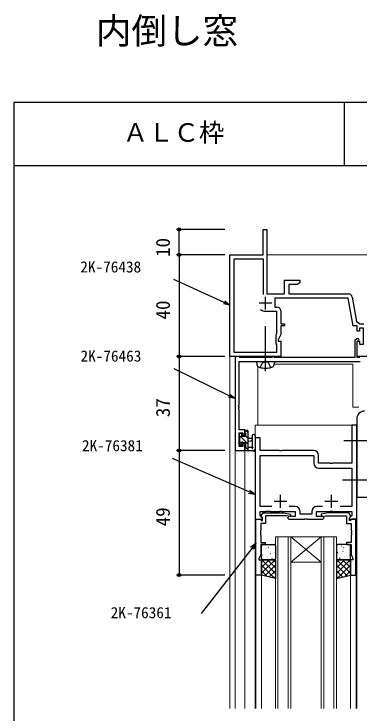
# Model space of a CAD drawing. Units: millimetres, scale not verified. Extents: x -438 to 438, y -344 to 341.
# Drawn here: x -437.5 to -301.7, y 65.7 to 341.2 of the extents above; entities that cross this region are included whole.
import ezdxf
from ezdxf.enums import TextEntityAlignment as Align

# ---------------------------------------------------------------- set-up
doc = ezdxf.new("R2010")
doc.units = ezdxf.units.MM
doc.header["$LTSCALE"] = 2
for name, color, linetype in [('0-1_USER1', 3, 'Continuous'), ('0-2_YKK_11', 7, 'Continuous'), ('0-4_YKK_13', 4, 'Continuous'), ('0-6_YKK_D', 6, 'Continuous'), ('0-7_YKK_ZWAK', 7, 'Continuous')]:
    doc.layers.add(name, color=color, linetype=linetype)
doc.layers.add('0-3_YKK_12', color=2, linetype='Continuous', lineweight=18)
doc.styles.add('ＭＳ ゴシック', font='')
doc.styles.get('ＭＳ ゴシック').set_extended_font_data('MS Gothic')

msp = doc.modelspace()

# ---------------------------------------------------------------- linework, layer by layer
at = {"layer": '0-2_YKK_11'}
for p, q in [((-338.5, 224.9), (-338.5, 229.9)), ((-336, 227.4), (-341, 227.4)), ((-332.602, 146.9), (-332.602, 151.9)), ((-312.602, 146.9), (-312.602, 151.9)), ((-335.102, 149.4), (-330.102, 149.4)), ((-315.102, 149.4), (-310.102, 149.4)), ((-326.872, 147.33), (-329.14, 147.33)), ((-316.063, 147.33), (-318.332, 147.33))]:
    msp.add_line(p, q, dxfattribs=at)
for points in [[(-332.5, 224.33), (-332.5, 219.2), (-331, 219.2), (-331, 218.4), (-332.5, 218.4), (-332.5, 215.045), (-333.5, 212.9), (-333.5, 212.4), (-332.5, 212.4), (-332.5, 206.4), (-352.5, 206.4), (-352.5, 246.4), (-339.5, 246.4), (-339.5, 256.4), (-338, 256.4), (-338, 231.03), (-331, 231.03), (-331, 236.4), (-325, 236.4), (-325, 235.4), (-326.091, 234.77), (-329.37, 234.77), (-329.37, 231.03), (-305.831, 231.03)], [(-338.5, 224.2), (-334.13, 224.2), (-334.13, 215.406), (-334.5, 214.612), (-334.5, 211.4), (-334.13, 211.03), (-334.13, 208.03), (-350.87, 208.03), (-350.87, 244.77), (-339.5, 244.77), (-339.5, 230.782)], [(-282.5, 206.4), (-302.5, 206.4), (-302.5, 212.4), (-301.5, 212.4), (-301.5, 211.2), (-299.9, 211.2), (-299.9, 217.6), (-301.5, 217.6), (-301.5, 216.4), (-302.5, 216.4), (-302.5, 218.4), (-304, 218.4), (-305.94, 229.4), (-334.8, 229.4), (-334.8, 225.83), (-334, 225.83)], [(-304.353, 229.79), (-302.662, 220.2), (-301.277, 219.23), (-299.77, 219.23)], [(-302.531, 213.4), (-303.3, 212.631), (-303.3, 206.03), (-334.973, 206.03), (-335.136, 206.115), (-335.3, 206.2), (-335.7, 206.2), (-335.864, 206.115), (-336.027, 206.03), (-348.671, 206.03), (-348.871, 206.215), (-349.07, 206.4), (-350.5, 206.4)], [(-301.429, 206.03), (-302.5, 206.03), (-302.5, 212.3), (-302.2, 212.6), (-301.827, 212.6), (-301.688, 212.819), (-301.959, 213.4), (-302.531, 213.4)], [(-350.5, 206.4), (-350.5, 169.4), (-346.6, 169.4), (-346.6, 172.2), (-347.4, 172.2), (-347.4, 171.03), (-348.87, 171.03), (-348.87, 176.3), (-347.4, 176.3), (-347.4, 175.2), (-346.6, 175.2), (-346.6, 177.5), (-348.87, 177.5), (-348.87, 185.442), (-348.99, 185.625), (-348.99, 186.175), (-348.87, 186.358), (-348.87, 186.442), (-348.99, 186.625), (-348.99, 187.175), (-348.87, 187.358), (-348.87, 204.4), (-338.958, 204.4), (-338.775, 204.52), (-338.225, 204.52), (-338.042, 204.4), (-301.23, 204.4)], [(-302.602, 142.4), (-302.602, 179.4), (-304.532, 179.4), (-304.532, 164.4), (-312.143, 164.4), (-312.327, 164.28), (-312.877, 164.28), (-313.06, 164.4), (-317.602, 164.4), (-317.602, 167.4)], [(-319.602, 169.4), (-332.143, 169.4), (-332.327, 169.28), (-332.877, 169.28), (-333.06, 169.4), (-340.672, 169.4), (-340.672, 174.4), (-342.602, 174.4), (-342.602, 142.4), (-339.801, 142.4), (-339.648, 142.77), (-340.672, 143.794), (-340.672, 145.4), (-338.56, 145.4), (-338.377, 145.52), (-337.827, 145.52), (-337.643, 145.4), (-337.56, 145.4), (-337.377, 145.52), (-336.827, 145.52), (-336.643, 145.4), (-333.06, 145.4), (-332.877, 145.52), (-332.327, 145.52), (-332.143, 145.4), (-326.802, 145.4), (-326.802, 143.4), (-329.302, 143.4), (-329.802, 142.9), (-329.302, 142.4), (-323.06, 142.4), (-322.877, 142.52), (-322.327, 142.52), (-322.143, 142.4), (-315.902, 142.4), (-315.402, 142.9), (-315.902, 143.4), (-318.402, 143.4), (-318.402, 145.4), (-313.06, 145.4)], [(-336.063, 147.33), (-340.672, 147.33), (-340.672, 167.47), (-319.532, 167.47), (-319.532, 164.47)], [(-317.532, 162.47), (-304.532, 162.47), (-304.532, 147.33), (-309.14, 147.33)], [(-320.332, 145.33), (-320.332, 144.33), (-324.872, 144.33), (-324.872, 145.33)], [(-313.06, 145.4), (-312.877, 145.52), (-312.327, 145.52), (-312.143, 145.4), (-304.532, 145.4), (-304.532, 143.794), (-305.556, 142.77), (-305.402, 142.4), (-302.602, 142.4)]]:
    msp.add_lwpolyline(points, dxfattribs=at)
for points in [[(-342.3, 120.4), (-342.3, 142.4), (-340.67, 142.4), (-340.37, 142.1), (-340.17, 141.9), (-339.7, 141.9), (-339.7, 142.85), (-340.2, 143.35), (-340.2, 143.688), (-339.5, 144.9), (-331.492, 144.9), (-328.613, 144.392), (-328.787, 143.408), (-330.445, 143.7), (-338.5, 143.7), (-338.5, 140.7), (-340.37, 140.7), (-340.37, 137.908), (-340.49, 137.725), (-340.49, 137.175), (-340.37, 136.992), (-340.37, 136.908), (-340.49, 136.725), (-340.49, 136.175), (-340.37, 135.992), (-340.37, 133.2), (-338.6, 133.2), (-338.6, 132.4), (-340.37, 132.4), (-340.37, 128.465), (-341.1, 126.9), (-341.1, 126.4), (-340.1, 126.4), (-340.1, 120.4)], [(-302.9, 120.4), (-302.9, 142.4), (-304.53, 142.4), (-304.83, 142.1), (-305.03, 141.9), (-305.5, 141.9), (-305.5, 142.85), (-305, 143.35), (-305, 143.688), (-305.7, 144.9), (-313.708, 144.9), (-316.587, 144.392), (-316.413, 143.408), (-314.755, 143.7), (-306.7, 143.7), (-306.7, 140.7), (-304.83, 140.7), (-304.83, 137.908), (-304.71, 137.725), (-304.71, 137.175), (-304.83, 136.992), (-304.83, 136.908), (-304.71, 136.725), (-304.71, 136.175), (-304.83, 135.992), (-304.83, 133.2), (-306.6, 133.2), (-306.6, 132.4), (-304.83, 132.4), (-304.83, 128.465), (-304.1, 126.9), (-304.1, 126.4), (-305.1, 126.4), (-305.1, 120.4)]]:
    msp.add_lwpolyline(points, close=True, dxfattribs=at)
for centre, radius, start, end in [((-305.831, 229.53), 1.5, 10, 89.99998), ((-338.5, 227.4), 3.2, 231.63349, 270), ((-334, 224.33), 1.5, 0, 89.99998), ((-319.602, 167.4), 2, 0.00004, 90.00002), ((-317.532, 164.47), 2, 180.00002, 270), ((-326.872, 145.33), 2, 0.00004, 90.00002), ((-318.332, 145.33), 2, 90.00002, 180)]:
    msp.add_arc(centre, radius, start, end, dxfattribs=at)
at = {"layer": '0-3_YKK_12'}
for p, q in [((-352.5, 246.4), (-352.5, 67.899)), ((-338, 246.4), (-282.5, 246.4)), ((-341.5, 179.4), (-341.5, 202.449)), ((-335.087, 203.4), (-304.1, 203.4)), ((-342.6, 179.4), (-342.6, 67.899)), ((-302.6, 179.4), (-342.6, 179.4)), ((-302.6, 179.4), (-302.6, 67.899)), ((-350.5, 169.4), (-343.619, 169.4)), ((-350.5, 67.899), (-350.5, 169.4)), ((-346.6, 67.899), (-346.6, 169.4)), ((-342.8, 169.4), (-342.598, 169.4)), ((-332.6, 151.9), (-332.6, 146.9)), ((-312.6, 151.9), (-312.6, 146.9)), ((-330.1, 149.4), (-335.1, 149.4)), ((-310.1, 149.4), (-315.1, 149.4)), ((-342.3, 142.4), (-342.3, 67.899)), ((-302.897, 142.4), (-302.897, 67.899)), ((-334.6, 135.4), (-334.6, 67.899)), ((-333.6, 67.899), (-333.6, 135.4)), ((-329.6, 135.4), (-329.6, 67.899)), ((-328.6, 135.4), (-316.6, 135.4)), ((-328.6, 135.4), (-316.6, 125.4)), ((-316.6, 135.4), (-328.6, 125.4)), ((-316.6, 135.4), (-316.6, 67.899)), ((-315.6, 67.899), (-315.6, 135.4)), ((-311.6, 135.4), (-311.6, 67.899)), ((-328.6, 125.4), (-316.6, 125.4)), ((-340.1, 120.6), (-340.1, 67.899)), ((-305.1, 120.6), (-305.1, 67.899))]:
    msp.add_line(p, q, dxfattribs=at)
for points in [[(-301.836, 186.4), (-304.1, 186.4), (-304.1, 203.4)], [(-328.6, 67.899), (-328.6, 135.4), (-334.6, 135.4)], [(-310.6, 67.899), (-310.6, 135.4), (-316.6, 135.4)]]:
    msp.add_lwpolyline(points, dxfattribs=at)
at = {"layer": '0-4_YKK_13'}
for p, q in [((-338.5, 200.647), (-338.5, 218.33)), ((-342, 204.4), (-341.902, 203.281)), ((-342, 204.4), (-335, 204.4)), ((-335, 204.4), (-335.098, 203.281)), ((-302.597, 181.901), (-302.597, 157.901)), ((-346.6, 177), (-346.6, 176.4)), ((-346.317, 177.3), (-345.4, 176.383)), ((-345.7, 177.3), (-346.3, 177.3)), ((-345.4, 169.4), (-345.4, 177)), ((-348.9, 175.8), (-348.9, 175.3)), ((-348.9, 175.393), (-345.4, 171.893)), ((-348.7, 175.1), (-348.7, 173)), ((-348.1, 176.1), (-348.6, 176.1)), ((-346.4, 175.138), (-345.4, 174.138)), ((-345.4, 174.3), (-344.256, 174.198)), ((-343.8, 175.128), (-343.803, 171.167)), ((-342.6, 175.128), (-342.6, 169.966)), ((-348.9, 172.8), (-348.9, 172.2)), ((-348.812, 171.988), (-348.312, 171.488)), ((-348.747, 172.994), (-347.8, 172.048)), ((-347.8, 171.7), (-347.8, 172.039)), ((-345.4, 173.1), (-344.256, 173.202)), ((-307.74, 173.4), (-292.396, 173.4)), ((-346.6, 170.3), (-346.6, 169.7)), ((-346.4, 170.648), (-345.4, 169.648)), ((-346.3, 169.4), (-343.62, 169.4)), ((-344.22, 170.6), (-345.4, 170.6)), ((-308.21, 157.901), (-292.292, 157.901)), ((-302.597, 157.901), (-302.597, 150.901)), ((-297.097, 150.901), (-302.597, 150.901)), ((-339.6, 132.4), (-335.1, 132.4)), ((-338.59, 132.38), (-338.633, 132.356)), ((-305.6, 132.4), (-310.1, 132.4)), ((-306.61, 132.38), (-306.567, 132.356)), ((-340.1, 126.9), (-340.1, 131.9)), ((-339.181, 130.49), (-339.225, 130.466)), ((-338.265, 130.804), (-338.272, 130.797)), ((-337.354, 131.381), (-337.401, 131.293)), ((-337.156, 129.756), (-337.2, 129.732)), ((-336.513, 131.948), (-336.557, 131.924)), ((-334.6, 131.9), (-334.6, 126.9)), ((-310.6, 131.9), (-310.6, 126.9)), ((-308.687, 131.948), (-308.643, 131.924)), ((-308.044, 129.756), (-308, 129.732)), ((-307.846, 131.381), (-307.799, 131.293)), ((-306.935, 130.804), (-306.928, 130.797)), ((-306.019, 130.49), (-305.975, 130.466)), ((-305.1, 126.9), (-305.1, 131.9)), ((-339.824, 128.299), (-339.868, 128.275)), ((-337.747, 127.866), (-337.791, 127.842)), ((-336.479, 128.784), (-336.486, 128.777)), ((-335.972, 127.005), (-336.018, 126.917)), ((-335.723, 127.132), (-335.766, 127.108)), ((-335.08, 129.324), (-335.123, 129.3)), ((-334.66, 126.802), (-334.667, 126.794)), ((-310.54, 126.802), (-310.533, 126.794)), ((-310.12, 129.324), (-310.077, 129.3)), ((-309.477, 127.132), (-309.434, 127.108)), ((-309.228, 127.005), (-309.182, 126.917)), ((-308.721, 128.784), (-308.714, 128.777)), ((-307.453, 127.866), (-307.409, 127.842)), ((-305.376, 128.299), (-305.332, 128.275)), ((-340.1, 125.556), (-339.256, 126.4)), ((-340.1, 123.311), (-337.011, 126.4)), ((-340.1, 121.066), (-334.766, 126.4)), ((-335.007, 119.16), (-340.1, 124.253)), ((-334.6, 120.998), (-340.002, 126.4)), ((-335.1, 126.4), (-339.6, 126.4)), ((-338.83, 120.091), (-334.6, 124.321)), ((-338.421, 126.617), (-338.428, 126.609)), ((-334.6, 123.243), (-337.757, 126.4)), ((-334.6, 125.488), (-335.512, 126.4)), ((-310.6, 125.488), (-309.688, 126.4)), ((-310.6, 123.243), (-307.443, 126.4)), ((-310.6, 120.998), (-305.198, 126.4)), ((-306.37, 120.091), (-310.6, 124.321)), ((-305.1, 121.066), (-310.434, 126.4)), ((-310.193, 119.16), (-305.1, 124.253)), ((-310.1, 126.4), (-305.6, 126.4)), ((-305.1, 123.311), (-308.189, 126.4)), ((-306.779, 126.617), (-306.772, 126.609)), ((-305.1, 125.556), (-305.944, 126.4)), ((-337.974, 119.882), (-340.1, 122.008)), ((-337.024, 119.651), (-334.6, 122.076)), ((-308.176, 119.651), (-310.6, 122.076)), ((-307.226, 119.882), (-305.1, 122.008)), ((-335.219, 119.211), (-334.6, 119.83)), ((-309.981, 119.211), (-310.6, 119.83))]:
    msp.add_line(p, q, dxfattribs=at)
for points in [[(-340.55, 202.037), (-339.645, 203.852), (-338.5, 204.461)], [(-336.45, 202.037), (-337.355, 203.852), (-338.5, 204.461)], [(-346.4, 176.2), (-346.4, 174.9), (-347.8, 174.9), (-347.8, 175.8)], [(-347.339, 172.5), (-346.4, 172.5), (-346.4, 170.5)]]:
    msp.add_lwpolyline(points, dxfattribs=at)
for points in [[(-334.6, 119.061), (-340.1, 120.4), (-340.1, 126.4), (-334.6, 126.4)], [(-310.6, 119.061), (-305.1, 120.4), (-305.1, 126.4), (-310.6, 126.4)]]:
    msp.add_lwpolyline(points, close=True, dxfattribs=at)
for centre, radius, start, end in [((-340.607, 203.394), 1.3, 185, 254.11915), ((-338.5, 210.8), 9, 254.11915, 285.88085), ((-336.393, 203.394), 1.3, 285.88085, 355), ((-299.597, 181.901), 3, 90, 180), ((-346.3, 177), 0.3, 90, 180), ((-346.4, 176.4), 0.2, 180, 270), ((-345.7, 177), 0.3, 0, 90), ((-348.6, 175.8), 0.3, 90, 180), ((-348.7, 175.3), 0.2, 180, 270), ((-348.1, 175.8), 0.3, 0, 90), ((-344.3, 173.7), 0.5, 275.09207, 84.90793), ((-343.2, 175.128), 0.6, 359.95977, 179.95977), ((-348.7, 172.8), 0.2, 90, 180), ((-348.6, 172.2), 0.3, 180, 225), ((-348.1, 171.7), 0.3, 225, 0), ((-347.8, 172.5), 0.25, 33.05573, 236.94427), ((-348.1, 172.039), 0.3, 0, 56.94427), ((-347.339, 172.8), 0.3, 213.05573, 270), ((-343.7, 170.6), 0.3, 210, 70.81024), ((-343.503, 171.167), 0.3, 179.95977, 250.81024), ((-346.4, 170.3), 0.2, 90, 180), ((-346.3, 169.7), 0.3, 180, 270), ((-344.22, 170.3), 0.3, 30, 90), ((-343.62, 169.1), 0.3, 30, 90), ((-343.1, 169.4), 0.3, 210, 10.52878), ((-342.51, 169.51), 0.3, 130.52878, 190.52878), ((-342.9, 169.966), 0.3, 310.52878, 0), ((-339.6, 131.9), 0.5, 90, 180), ((-335.1, 131.9), 0.5, 0, 90), ((-310.1, 131.9), 0.5, 90, 180), ((-305.6, 131.9), 0.5, 0, 90), ((-339.6, 126.9), 0.5, 180, 270), ((-335.1, 126.9), 0.5, 270, 0), ((-310.1, 126.9), 0.5, 180, 270), ((-305.6, 126.9), 0.5, 270, 0)]:
    msp.add_arc(centre, radius, start, end, dxfattribs=at)
at = {"layer": '0-6_YKK_D'}
for p, q in [((-354.5, 256.4), (-373.5, 256.4)), ((-372.5, 246.4), (-372.5, 256.4)), ((-354.5, 246.4), (-373.5, 246.4)), ((-354.5, 246.4), (-373.5, 246.4)), ((-372.5, 246.4), (-372.5, 206.4)), ((-354.5, 206.4), (-373.5, 206.4)), ((-354.5, 206.4), (-373.5, 206.4)), ((-372.5, 206.4), (-372.5, 169.4)), ((-354.5, 169.4), (-373.5, 169.4)), ((-354.5, 169.4), (-373.5, 169.4)), ((-372.5, 169.4), (-372.5, 120.4)), ((-354.5, 120.4), (-373.5, 120.4))]:
    msp.add_line(p, q, dxfattribs=at)
for points in [[(-352.5, 226.644), (-354.822, 227.698), (-374.541, 236.644)], [(-354.54, 228.32), (-352.5, 226.644), (-355.104, 227.076)], [(-350.5, 189.828), (-352.791, 190.948), (-374.495, 201.562)], [(-352.491, 191.562), (-350.5, 189.828), (-353.091, 190.334)], [(-342.6, 152.113), (-344.937, 153.132), (-375.126, 166.304)], [(-344.664, 153.759), (-342.6, 152.113), (-345.21, 152.506)], [(-342.3, 132.887), (-343.866, 130.875), (-363.823, 105.242)], [(-344.405, 131.294), (-342.3, 132.887), (-343.327, 130.455)]]:
    msp.add_lwpolyline(points, dxfattribs=at)
for centre in [(-372.5, 256.4), (-372.5, 246.4), (-372.5, 246.4), (-372.5, 206.4), (-372.5, 206.4), (-372.5, 169.4), (-372.5, 169.4), (-372.5, 120.4)]:
    msp.add_circle(centre, 0.637, dxfattribs=at)
at = {"layer": '0-7_YKK_ZWAK'}
for p, q in [((-437.5, 306.4), (-437.5, -343.6)), ((437.5, 306.4), (-437.5, 306.4)), ((-307.5, 306.4), (-307.5, 281.4)), ((437.5, 281.4), (-437.5, 281.4))]:
    msp.add_line(p, q, dxfattribs=at)

# ---------------------------------------------------------------- texts
at = {"layer": '0-1_USER1', "style": 'ＭＳ ゴシック'}
for s, height, p in [('内倒し窓', 10.26, (-405.281, 326.341)), ('ＡＬＣ枠', 7.331, (-394.688, 288.673))]:
    msp.add_text(s, height=height, dxfattribs=at).set_placement(p, align=Align.BOTTOM_LEFT)
at = {"layer": '0-6_YKK_D', "style": 'ＭＳ ゴシック'}
for s, p in [('10', (-374.5, 245.562)), ('40', (-374.5, 220.945)), ('37', (-374.5, 182.509)), ('49', (-374.5, 139.552))]:
    msp.add_text(s, height=5.499, rotation=90, dxfattribs=at).set_placement(p, align=Align.BOTTOM_LEFT)
for s, p in [('2K-76438', (-411.393, 238.144)), ('2K-76463', (-411.313, 203.062)), ('2K-76381', (-410.751, 167.804)), ('2K-76361', (-399.448, 102.084))]:
    msp.add_text(s, height=4.399, dxfattribs=at).set_placement(p, align=Align.BOTTOM_LEFT)

doc.saveas('drawing.dxf')
